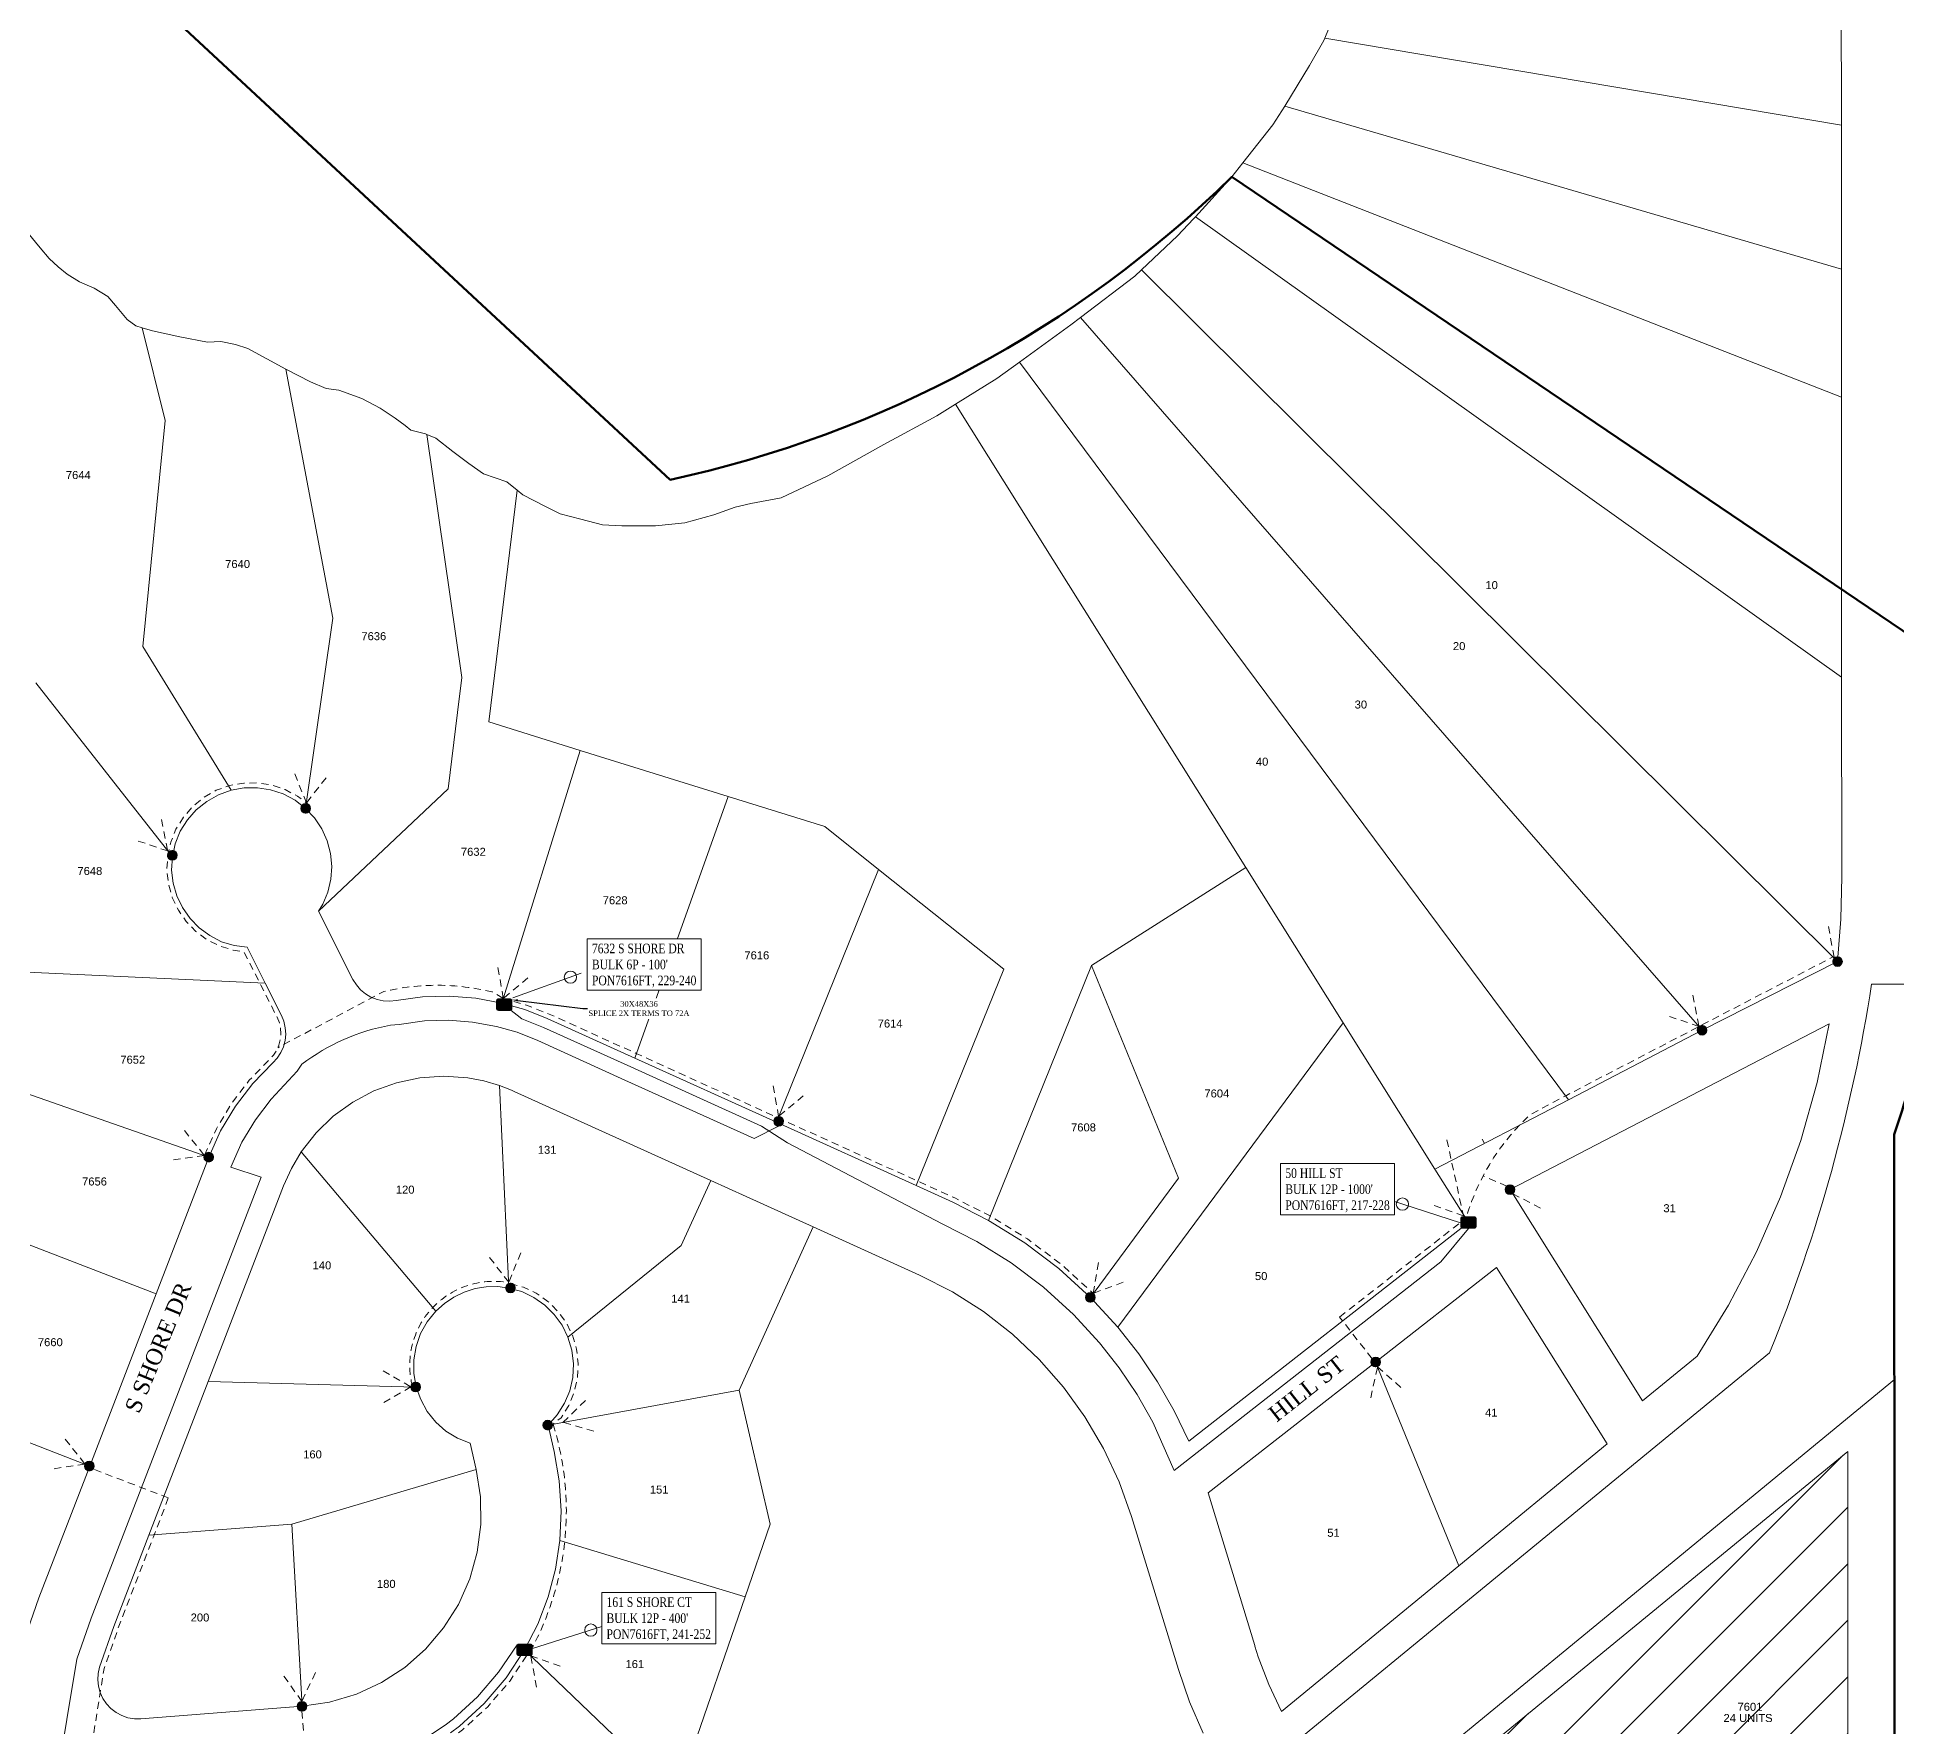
# Model space of a CAD drawing. Header units: feet. Extents: x 2741712 to 2750472, y 1004852 to 1013442.
# Drawn here: x 2747744 to 2748906, y 1008266 to 1009321 of the extents above; entities that cross this region are included whole.
import ezdxf
from ezdxf import colors
from ezdxf.entities.mleader import LeaderData, LeaderLine
from ezdxf.enums import TextEntityAlignment as Align
from ezdxf.lldxf.tags import DXFTag
from ezdxf.math import Vec2, Vec3

# ---------------------------------------------------------------- set-up
doc = ezdxf.new("R2010")
doc.units = ezdxf.units.FT
doc.header["$LTSCALE"] = 0.015
doc.header["$MEASUREMENT"] = 0
doc.linetypes.add('DASHED', pattern=[5, 3, -2])
for name, color, linetype, lineweight in [('72A', 112, '72A', 5), ('DETAIL', 7, 'Continuous', 5), ('DROP BURIED', 7, 'DASHED', 5), ('F1', 112, 'F1', 5), ('PROP_TEL', 6, 'Continuous', 5), ('Route_3_PSAs', 1, 'Continuous', 100), ('RUNNING LINE (UNDERGROUND)', 10, 'Continuous', 40), ('TAIL', 1, 'MST', 5), ('TELEPHONE STRUCT-PROP', 6, 'Continuous', 5), ('TERMINALS', 7, 'Continuous', 5)]:
    doc.layers.add(name, color=color, linetype=linetype, lineweight=lineweight)
for name, color, linetype in [('AddressesCarver', 7, 'DASHED'), ('Carver County Parcels', 7, 'Continuous'), ('NOTES', 7, 'Continuous'), ('STREET NAME', 7, 'Continuous')]:
    doc.layers.add(name, color=color, linetype=linetype)
doc.styles.add('Dimensions 100', font='arial.ttf')
doc.styles.add('Line', font='txt.shx', dxfattribs={"height": 3})
doc.styles.add('SIMPLEX', font='times.ttf', dxfattribs={"width": 0.8})
doc.styles.get("Standard").update_dxf_attribs({"font": 'times.ttf'})
doc.styles.add('Utilities', font='arial.ttf', dxfattribs={"height": 2.5})
tags = doc.linetypes.add('72A', pattern='A,80,-5,["72A",Line,S=1.5,R=0,X=0,Y=-1.5],-20', length=105).pattern_tags.tags
tags[6] = DXFTag(74, 10)
tags = doc.linetypes.add('BBF', pattern='A,100,-5,["BBF",Line,S=1,R=0,X=0,Y=-1.5],-12', length=117).pattern_tags.tags
tags[6] = DXFTag(74, 10)
tags = doc.linetypes.add('F1', pattern='A,15,-5,["F1",Line,S=1.5,R=0,X=0,Y=-1.5],-12', length=32).pattern_tags.tags
tags[6] = DXFTag(74, 10)
tags = doc.linetypes.add('MST', pattern='A,5,-5,5,-5,["TAIL",Line,S=1.5,R=0,X=0,Y=-1.5],-20', length=40).pattern_tags.tags
tags[10] = DXFTag(74, 10)

# ---------------------------------------------------------------- blocks, each defined once
blk = doc.blocks.new('ACMAP_ANN_TEMPLATE_AddressCarver')
at = {"layer": 'AddressesCarver', "style": 'Dimensions 100'}
blk.add_attdef('AddressCarver', text='', height=5, dxfattribs=at).set_placement((0, 0), align=Align.CENTER)
blk = doc.blocks.new('NEW HH')
at = {"ltscale": 40, "true_color": 0xffffff}
h = blk.add_hatch(color=7, dxfattribs=at)
h.dxf.hatch_style = 1
h.paths.add_polyline_path([(-0.061, -0.031, 0.414214), (-0.046, -0.046), (0.046, -0.046, 0.414214), (0.061, -0.031), (0.061, 0.031, 0.414214), (0.046, 0.046), (-0.046, 0.046, 0.414214), (-0.061, 0.031)])
at = {"layer": 'RUNNING LINE (UNDERGROUND)', "color": 6, "lineweight": 0, "const_width": 0.005, "flags": 128}
blk.add_lwpolyline([(-0.061, 0.031), (-0.061, -0.031, 0.414214), (-0.046, -0.046), (0.046, -0.046, 0.414214), (0.061, -0.031), (0.061, 0.031, 0.414214), (0.046, 0.046), (-0.046, 0.046, 0.414214)], format="xyb", close=True, dxfattribs=at)
at = {"layer": 'TELEPHONE STRUCT-PROP', "color": 18, "true_color": 0x000000, "style": 'Utilities'}
blk.add_text('HH', height=0.05, dxfattribs=at).set_placement((0, 0), align=Align.MIDDLE_CENTER)
blk = doc.blocks.new('Proposed FlowerPot')
at = {"lineweight": 5, "ltscale": 100, "true_color": 0xffffff}
h = blk.add_hatch(color=7, dxfattribs=at)
h.dxf.hatch_style = 1
h.paths.add_polyline_path([(-0.06, 0, 0.414214), (0, -0.06, 0.414214), (0.06, 0, 0.414214), (0, 0.06, 0.414214)])
at = {"lineweight": 5, "ltscale": 100}
blk.add_circle((0, 0), 0.0604, dxfattribs=at)
at = {"layer": 'RUNNING LINE (UNDERGROUND)', "color": 6, "lineweight": 5, "const_width": 0.00907, "flags": 128}
blk.add_lwpolyline([(-0.06, 0, -0.414214), (0, 0.06, -0.414214), (0.06, 0, -0.414214), (0, -0.06, -0.414214), (-0.06, 0)], format="xyb", dxfattribs=at)
at = {"color": 18, "linetype": 'ByBlock', "lineweight": 5, "ltscale": 100, "true_color": 0x000000, "style": 'Dimensions 100'}
blk.add_text('F', height=0.0744, dxfattribs=at).set_placement((-0.029, -0.037))
blk = doc.blocks.new('TERMINAL')
at = {"lineweight": 5, "ltscale": 0.5, "flags": 128}
blk.add_lwpolyline([(-0.1, -0.6), (-0.1, 44.8)], dxfattribs=at)
at = {"lineweight": 5, "ltscale": 0.5}
blk.add_circle((-0.1, 37.6), 3.83, dxfattribs=at)

msp = doc.modelspace()

# ---------------------------------------------------------------- hatches: boundary and pattern name
at = {"layer": 'NOTES', "lineweight": 5, "ltscale": 100}
h = msp.add_hatch(dxfattribs=at)
h.set_pattern_fill('ANSI31', color=30, scale=200)
h.paths.add_polyline_path([(2748387.3, 1008037.2), (2748875.7, 1008437.9), (2748875.7, 1008062.1), (2748536.5, 1007865.5)])
h.paths.add_polyline_path([(2747835.2, 1007985.6), (2748111.8, 1008109.5), (2748257.9, 1007931.8), (2748373.9, 1008027.2), (2748517.1, 1007853), (2748060.7, 1007594.1), (2747974.2, 1007696.8), (2747953.7, 1007836.4)])
h.paths.add_polyline_path([(2745760, 1007924.9), (2746068.9, 1007924.9), (2746068.9, 1007735.5), (2745759.4, 1007817.6)])
h.paths.add_polyline_path([(2746088.2, 1008016), (2746205.8, 1008016), (2746205.8, 1007694.2), (2746088.2, 1007721.1)])
h.paths.add_polyline_path([(2745572.4, 1007787.3), (2745577.2, 1007492.7), (2745885.2, 1007492.7), (2745885.2, 1007696.5)])

# ---------------------------------------------------------------- linework, layer by layer
at = {"layer": '72A', "lineweight": 5, "ltscale": 100, "flags": 128}
msp.add_lwpolyline([(2747945.8, 1007814.6), (2747916.6, 1007822.7), (2747796.5, 1007966.7), (2747783.9, 1007983.8), (2747772.4, 1008003.8), (2747763.2, 1008025), (2747756.5, 1008047.2), (2747752.4, 1008069.9), (2747751, 1008092.6), (2747750.5, 1008182.5), (2747750.6, 1008195), (2747769.3, 1008308.1), (2747778.2, 1008333.6), (2747800.3, 1008390.9), (2747837.3, 1008486.9), (2747884.4, 1008609.1), (2747865.4, 1008615.5), (2747872.4, 1008631.1), (2747880.8, 1008645.1), (2747890.7, 1008657.9), (2747907, 1008675.4), (2747909.9, 1008679.8, -0.118996), (2747965.2, 1008704.1), (2747970.6, 1008704.6), (2747986.5, 1008706.8), (2748001.5, 1008707.3), (2748016.5, 1008706.1), (2748031.4, 1008703.4), (2748044.4, 1008699.7), (2748057.3, 1008694.5), (2748111.7, 1008669.9), (2748192.5, 1008633.3), (2748207.7, 1008641)], format="xyb", dxfattribs=at)
at = {"layer": 'Carver County Parcels', "lineweight": 5, "ltscale": 100}
for p, q in [((2748871.7, 1009266.5), (2748871.6, 1009386.5)), ((2748551.3, 1009326.5), (2748549, 1009320.9)), ((2748548.3, 1009319.3), (2748539.5, 1009303.7)), ((2748549, 1009320.9), (2748548.3, 1009319.3)), ((2748871.7, 1009266.5), (2748549, 1009320.9)), ((2748539.5, 1009303.7), (2748523.9, 1009278.4)), ((2748523.9, 1009278.4), (2748516.6, 1009266.6)), ((2748871.7, 1009176.5), (2748523.9, 1009278.4)), ((2748516.6, 1009266.6), (2748497.8, 1009242.9)), ((2748871.7, 1009176.5), (2748871.7, 1009266.5)), ((2748871.7, 1009266.5), (2748871.7, 1009266.5)), ((2748490.8, 1009234.1), (2748468.2, 1009209.3)), ((2748497.8, 1009242.9), (2748490.8, 1009234.1)), ((2748871.7, 1009096.5), (2748497.8, 1009242.9)), ((2748468.2, 1009209.3), (2748466.9, 1009207.9)), ((2748468.2, 1009209.3), (2748871.8, 1008921.5)), ((2747746.3, 1009189.8), (2747738.6, 1009199.2)), ((2748466.9, 1009207.9), (2748456.9, 1009197.3)), ((2747751.9, 1009183.2), (2747746.3, 1009189.8)), ((2748456.9, 1009197.3), (2748434.5, 1009176.1)), ((2747757.7, 1009178), (2747751.9, 1009183.2)), ((2747763.2, 1009173.3), (2747757.7, 1009178)), ((2748434.5, 1009176.1), (2748430.3, 1009172.1)), ((2748869.3, 1008743.9), (2748434.5, 1009176.1)), ((2748871.7, 1009096.5), (2748871.7, 1009176.5)), ((2748871.7, 1009176.5), (2748871.7, 1009176.5)), ((2747771, 1009168.6), (2747763.2, 1009173.3)), ((2747780.1, 1009164.7), (2747771, 1009168.6)), ((2747788.6, 1009159.4), (2747780.1, 1009164.7)), ((2748430.3, 1009172.1), (2748396.4, 1009146.3)), ((2747793.5, 1009153.7), (2747788.6, 1009159.4)), ((2747800.7, 1009145), (2747793.5, 1009153.7)), ((2747806.1, 1009141.2), (2747800.7, 1009145)), ((2747810, 1009139.9), (2747806.1, 1009141.2)), ((2747816.5, 1009137.9), (2747810, 1009139.9)), ((2747824.4, 1009081.9), (2747810, 1009139.9)), ((2747810, 1009139.9), (2747810, 1009139.9)), ((2748390.3, 1009141.7), (2748358.2, 1009118.4)), ((2748396.4, 1009146.3), (2748390.3, 1009141.7)), ((2748784.7, 1008701), (2748396.4, 1009146.3)), ((2747833.6, 1009134.3), (2747816.5, 1009137.9)), ((2747850.9, 1009130.9), (2747833.6, 1009134.3)), ((2747859.2, 1009131.3), (2747850.9, 1009130.9)), ((2747868.4, 1009129.5), (2747859.2, 1009131.3)), ((2747876.2, 1009127), (2747868.4, 1009129.5)), ((2747899.9, 1009114), (2747876.2, 1009127)), ((2748358.2, 1009118.4), (2748344.1, 1009108.1)), ((2748701.3, 1008657.6), (2748358.2, 1009118.4)), ((2747899.9, 1009114), (2747899.9, 1009114)), ((2747900.2, 1009113.8), (2747899.9, 1009114)), ((2747899.9, 1009114), (2747929.3, 1008958.4)), ((2747915.3, 1009106.2), (2747900.2, 1009113.8)), ((2747925.1, 1009102), (2747915.3, 1009106.2)), ((2748344.1, 1009108.1), (2748318.3, 1009092.2)), ((2747933, 1009100.9), (2747925.1, 1009102)), ((2747947.4, 1009095.6), (2747933, 1009100.9)), ((2747958.7, 1009089.7), (2747947.4, 1009095.6)), ((2748871.8, 1008921.5), (2748871.7, 1009096.5)), ((2748871.7, 1009096.5), (2748871.7, 1009096.5)), ((2747810.5, 1008940.7), (2747824.4, 1009081.9)), ((2747968.1, 1009083.4), (2747958.7, 1009089.7)), ((2747974.5, 1009078.9), (2747968.1, 1009083.4)), ((2748306.5, 1009084.9), (2748273.4, 1009066.9)), ((2748318.3, 1009092.2), (2748306.5, 1009084.9)), ((2748318.3, 1009092.2), (2748499.7, 1008802.6)), ((2748318.3, 1009092.2), (2748318.3, 1009092.2)), ((2747977.9, 1009076), (2747974.5, 1009078.9)), ((2747987, 1009073.6), (2747977.9, 1009076)), ((2747987.9, 1009073.2), (2747987, 1009073.6)), ((2748009.8, 1008921.4), (2747987.9, 1009073.2)), ((2747993.5, 1009070.9), (2747987.9, 1009073.2)), ((2748004.2, 1009062.5), (2747993.5, 1009070.9)), ((2748014.2, 1009055), (2748004.2, 1009062.5)), ((2748273.4, 1009066.9), (2748238.4, 1009047.3)), ((2748023.4, 1009048.6), (2748014.2, 1009055)), ((2748038, 1009043.7), (2748023.4, 1009048.6)), ((2748238.4, 1009047.3), (2748209.4, 1009033.7)), ((2748044.3, 1009038.5), (2748026.6, 1008893.6)), ((2748044.3, 1009038.5), (2748038, 1009043.7)), ((2748047.9, 1009035.6), (2748044.3, 1009038.5)), ((2748061.6, 1009028.4), (2748047.9, 1009035.6)), ((2748071.3, 1009023.7), (2748061.6, 1009028.4)), ((2748084.2, 1009020.4), (2748071.3, 1009023.7)), ((2748180.6, 1009027.8), (2748167.2, 1009023)), ((2748190.4, 1009030), (2748180.6, 1009027.8)), ((2748209.4, 1009033.7), (2748190.4, 1009030)), ((2748097.7, 1009016.7), (2748084.2, 1009020.4)), ((2748109.8, 1009016.1), (2748097.7, 1009016.7)), ((2748130.7, 1009016.2), (2748109.8, 1009016.1)), ((2748149.2, 1009018), (2748130.7, 1009016.2)), ((2748167.2, 1009023), (2748149.2, 1009018)), ((2747929.3, 1008958.4), (2747912.2, 1008839.6)), ((2747865.6, 1008851), (2747810.5, 1008940.7)), ((2748007.1, 1008899.6), (2748009.8, 1008921.4)), ((2748871.9, 1008796.8), (2748871.8, 1008921.5)), ((2748871.8, 1008921.5), (2748871.8, 1008921.5)), ((2747743.7, 1008918.1), (2747829, 1008809.3)), ((2748001.3, 1008851.9), (2748007.1, 1008899.6)), ((2748026.6, 1008893.6), (2748083.8, 1008875.8)), ((2748083.8, 1008875.8), (2748034.8, 1008718)), ((2748176.3, 1008847.1), (2748083.8, 1008875.8)), ((2748001.3, 1008851.9), (2747920.3, 1008775.3)), ((2748176.3, 1008847.1), (2748117.9, 1008683.5)), ((2748176.3, 1008847.1), (2748176.3, 1008847.1)), ((2748236.6, 1008828.3), (2748176.3, 1008847.1)), ((2748176.3, 1008847.1), (2748236.6, 1008828.3)), ((2748270.2, 1008801.5), (2748236.6, 1008828.3)), ((2748236.6, 1008828.3), (2748236.6, 1008828.3)), ((2748236.6, 1008828.3), (2748270.2, 1008801.5)), ((2748499.7, 1008802.6), (2748403.3, 1008741.4)), ((2748560.5, 1008705.6), (2748499.7, 1008802.6)), ((2748270.2, 1008801.5), (2748206.3, 1008643.5)), ((2748348.5, 1008739.2), (2748270.2, 1008801.5)), ((2748270.2, 1008801.5), (2748348.5, 1008739.2)), ((2748871.3, 1008770.4), (2748871.9, 1008796.8)), ((2748869.3, 1008743.9), (2748871.3, 1008770.4)), ((2747887, 1008730.4), (2747708.6, 1008738.6)), ((2748348.5, 1008739.2), (2748293.7, 1008603.9)), ((2748403.3, 1008741.4), (2748338.9, 1008582.2)), ((2748348.5, 1008739.2), (2748348.5, 1008739.2)), ((2748403.3, 1008741.4), (2748457.6, 1008608.6)), ((2748784.7, 1008701), (2748869.3, 1008743.9)), ((2748869.3, 1008743.9), (2748869.3, 1008743.9)), ((2748560.5, 1008705.6), (2748419.7, 1008515.4)), ((2748560.5, 1008705.6), (2748560.5, 1008705.6)), ((2748560.5, 1008705.6), (2748617.8, 1008614.2)), ((2748864.1, 1008705.1), (2748664.7, 1008601.4)), ((2748784.7, 1008701), (2748784.7, 1008701)), ((2748856.5, 1008668.3), (2748864.1, 1008705.1)), ((2747709, 1008671.6), (2747851.7, 1008621.7)), ((2747954.9, 1008663.1), (2747941.6, 1008656.1)), ((2747969, 1008668.2), (2747954.9, 1008663.1)), ((2747983.6, 1008671.3), (2747969, 1008668.2)), ((2747998.6, 1008672.3), (2747983.6, 1008671.3)), ((2748013.6, 1008671.3), (2747998.6, 1008672.3)), ((2748023.5, 1008669.3), (2748013.6, 1008671.3)), ((2748033.3, 1008666.5), (2748023.5, 1008669.3)), ((2748033.3, 1008666.5), (2748033.3, 1008666.5)), ((2748040.9, 1008663.5), (2748033.3, 1008666.5)), ((2748033.3, 1008666.5), (2748039.2, 1008539.9)), ((2748042.6, 1008662.8), (2748040.9, 1008663.5)), ((2748846.3, 1008632.2), (2748856.5, 1008668.3)), ((2747941.6, 1008656.1), (2747929.5, 1008647.3)), ((2748165.3, 1008607.2), (2748042.6, 1008662.8)), ((2748701.3, 1008657.6), (2748701.3, 1008657.6)), ((2747929.5, 1008647.3), (2747918.7, 1008636.9)), ((2747918.7, 1008636.9), (2747909.5, 1008625.1)), ((2748833.7, 1008596.9), (2748846.3, 1008632.2)), ((2747818.8, 1008536.3), (2747851.7, 1008621.7)), ((2747851.7, 1008621.7), (2747851.7, 1008621.7)), ((2747909.5, 1008625.1), (2747903.3, 1008614.7)), ((2747909.5, 1008625.1), (2747993.5, 1008525.5)), ((2747903.3, 1008614.7), (2747898.4, 1008603.7)), ((2748165.3, 1008607.2), (2748146.8, 1008566.5)), ((2748187.5, 1008597.1), (2748165.3, 1008607.2)), ((2748165.3, 1008607.2), (2748165.3, 1008607.2)), ((2748402.5, 1008534.1), (2748457.6, 1008608.6)), ((2748617.8, 1008614.2), (2748617.8, 1008614.2)), ((2748229.3, 1008578.1), (2748187.5, 1008597.1)), ((2748664.7, 1008601.4), (2748747.4, 1008469.5)), ((2748818.6, 1008562.5), (2748833.7, 1008596.9)), ((2747709.4, 1008578.5), (2747818.8, 1008536.3)), ((2748229.3, 1008578.1), (2748183.1, 1008476.1)), ((2748229.3, 1008578.1), (2748229.3, 1008578.1)), ((2748295.8, 1008548), (2748229.3, 1008578.1)), ((2748146.8, 1008566.5), (2748076.1, 1008509.3)), ((2748801.2, 1008529.2), (2748818.6, 1008562.5)), ((2748316.3, 1008537.5), (2748295.8, 1008548)), ((2748656.3, 1008552.8), (2748580.7, 1008493.7)), ((2748725.3, 1008442.6), (2748656.3, 1008552.8)), ((2747777.3, 1008428.7), (2747818.8, 1008536.3)), ((2747818.8, 1008536.3), (2747818.8, 1008536.3)), ((2748004.8, 1008534.3), (2748011.3, 1008537.4)), ((2748011.3, 1008537.4), (2748018.2, 1008539.6)), ((2748018.2, 1008539.6), (2748025.1, 1008540.7)), ((2748025.1, 1008540.7), (2748032.2, 1008540.8)), ((2748032.2, 1008540.8), (2748039.2, 1008539.9)), ((2748335.7, 1008525.2), (2748316.3, 1008537.5)), ((2747988.2, 1008518.9), (2747993.5, 1008525.5)), ((2747993.5, 1008525.5), (2747998.9, 1008530.3)), ((2747993.5, 1008525.5), (2747993.5, 1008525.5)), ((2747998.9, 1008530.3), (2748004.8, 1008534.3)), ((2748353.8, 1008511.1), (2748335.7, 1008525.2)), ((2748402.5, 1008534.1), (2748402.5, 1008534.1)), ((2748781.6, 1008497.3), (2748801.2, 1008529.2)), ((2747984, 1008511.5), (2747988.2, 1008518.9)), ((2747979.8, 1008495), (2747981.2, 1008503.4)), ((2747981.2, 1008503.4), (2747984, 1008511.5)), ((2748370.5, 1008495.3), (2748353.8, 1008511.1)), ((2747979.8, 1008486.5), (2747979.8, 1008495)), ((2748385.7, 1008478.1), (2748370.5, 1008495.3)), ((2748580.7, 1008493.7), (2748476.1, 1008411.9)), ((2748580.7, 1008493.7), (2748632.7, 1008366.4)), ((2748747.4, 1008469.5), (2748781.6, 1008497.3)), ((2748781.6, 1008497.3), (2748781.6, 1008497.3)), ((2747851.3, 1008481.5), (2747981.2, 1008478.1)), ((2747981.2, 1008478.1), (2747979.8, 1008486.5)), ((2747984.1, 1008470.2), (2747981.2, 1008478.1)), ((2747981.2, 1008478.1), (2747981.2, 1008478.1)), ((2748399.1, 1008459.5), (2748385.7, 1008478.1)), ((2748905, 1008482.8), (2748716.6, 1008327.9)), ((2748905.1, 1008033.5), (2748905, 1008482.8)), ((2747988.2, 1008462.8), (2747984.1, 1008470.2)), ((2748183.1, 1008476.1), (2748063.7, 1008454.3)), ((2748183.1, 1008476.1), (2748202.4, 1008392.3)), ((2747777.3, 1008428.7), (2747686.5, 1008463.8)), ((2747993.5, 1008456.2), (2747988.2, 1008462.8)), ((2747999.9, 1008450.6), (2747993.5, 1008456.2)), ((2748410.8, 1008439.7), (2748399.1, 1008459.5)), ((2748007.1, 1008446.2), (2747999.9, 1008450.6)), ((2748015, 1008443.1), (2748007.1, 1008446.2)), ((2748018.8, 1008426.6), (2748015, 1008443.1)), ((2748632.7, 1008366.4), (2748725.3, 1008442.6)), ((2748725.3, 1008442.6), (2748725.3, 1008442.6)), ((2748420.5, 1008418.9), (2748410.8, 1008439.7)), ((2747745.6, 1008346.4), (2747777.3, 1008428.7)), ((2747777.3, 1008428.7), (2747777.3, 1008428.7)), ((2747903.5, 1008392.4), (2748018.8, 1008426.6)), ((2748021.5, 1008409.5), (2748018.8, 1008426.6)), ((2748021.7, 1008392.1), (2748021.5, 1008409.5)), ((2748428.3, 1008397.2), (2748420.5, 1008418.9)), ((2748476.1, 1008411.9), (2748505.2, 1008316.6)), ((2748457.5, 1008301.6), (2748428.3, 1008397.2)), ((2747814.3, 1008385.5), (2747903.5, 1008392.4)), ((2747910.1, 1008278.6), (2747903.5, 1008392.4)), ((2748019.4, 1008374.9), (2748021.7, 1008392.1)), ((2748186.8, 1008347), (2748202.4, 1008392.3)), ((2748014.7, 1008358.2), (2748019.4, 1008374.9)), ((2748186.8, 1008347), (2748071, 1008382.2)), ((2748522, 1008275.3), (2748632.7, 1008366.4)), ((2748632.7, 1008366.4), (2748632.7, 1008366.4)), ((2748007.7, 1008342.3), (2748014.7, 1008358.2)), ((2747736.7, 1008321.1), (2747745.6, 1008346.4)), ((2747998.4, 1008327.6), (2748007.7, 1008342.3)), ((2748144.1, 1008222.9), (2748186.8, 1008347)), ((2748186.8, 1008347), (2748186.8, 1008347)), ((2747987.2, 1008314.4), (2747998.4, 1008327.6)), ((2748716.6, 1008327.9), (2748536.9, 1008180.1)), ((2748505.2, 1008316.6), (2748505.3, 1008316.2)), ((2748505.3, 1008316.2), (2748507.4, 1008309.6)), ((2747783.5, 1008303.1), (2747782.6, 1008299.2)), ((2747959.6, 1008293.4), (2747974.1, 1008302.9)), ((2747974.1, 1008302.9), (2747987.2, 1008314.4)), ((2748144.1, 1008222.9), (2748049, 1008313.9)), ((2748507.4, 1008309.6), (2748514, 1008292.2)), ((2747782.6, 1008299.2), (2747782.4, 1008295.1)), ((2747782.4, 1008295.1), (2747782.8, 1008291.1)), ((2747943.9, 1008286.1), (2747959.6, 1008293.4)), ((2748464.4, 1008281.5), (2748457.5, 1008301.6)), ((2748514, 1008292.2), (2748522, 1008275.3)), ((2747782.8, 1008291.1), (2747783.9, 1008287.2)), ((2747783.9, 1008287.2), (2747785.5, 1008283.5)), ((2747785.5, 1008283.5), (2747787.8, 1008280.1)), ((2747787.8, 1008280.1), (2747790.6, 1008277.2)), ((2747910.1, 1008278.6), (2747927.2, 1008281.1)), ((2747927.2, 1008281.1), (2747943.9, 1008286.1)), ((2748472.9, 1008261.9), (2748464.4, 1008281.5)), ((2747790.6, 1008277.2), (2747793.8, 1008274.7)), ((2747793.8, 1008274.7), (2747797.4, 1008272.8)), ((2747797.4, 1008272.8), (2747801.2, 1008271.5)), ((2747801.2, 1008271.5), (2747805.2, 1008270.8)), ((2747805.2, 1008270.8), (2747809.3, 1008270.8)), ((2747809.3, 1008270.8), (2747910.1, 1008278.6)), ((2747910.1, 1008278.6), (2747910.1, 1008278.6))]:
    msp.add_line(p, q, dxfattribs=at)
for points in [[(2747851.7, 1008621.7), (2747859.1, 1008638.1), (2747868.4, 1008653.5), (2747879.3, 1008667.8), (2747891.8, 1008680.7), (2747894.5, 1008683.6), (2747896.7, 1008687), (2747898.4, 1008690.7), (2747899.4, 1008694.6), (2747899.8, 1008698.6), (2747899.5, 1008702.6), (2747898.6, 1008706.6), (2747897.1, 1008710.3), (2747887, 1008730.4), (2747887, 1008730.4), (2747875.7, 1008752.8), (2747867.5, 1008753.9), (2747859.7, 1008756.3), (2747852.3, 1008760.1), (2747845.7, 1008764.9), (2747840, 1008770.8), (2747835.3, 1008777.6), (2747831.7, 1008785), (2747829.5, 1008792.9), (2747828.5, 1008801.1), (2747829, 1008809.3), (2747829, 1008809.3), (2747830.8, 1008817.5), (2747833.9, 1008825.3), (2747838.3, 1008832.4), (2747843.9, 1008838.7), (2747850.4, 1008844), (2747857.7, 1008848.1), (2747865.6, 1008851), (2747873.8, 1008852.4), (2747882.1, 1008852.5), (2747890.3, 1008851.2), (2747898.2, 1008848.6), (2747905.6, 1008844.7), (2747912.2, 1008839.6), (2747917.7, 1008833.7), (2747922.3, 1008826.9), (2747925.6, 1008819.4), (2747927.7, 1008811.5), (2747928.5, 1008803.4), (2747928, 1008795.3), (2747926.1, 1008787.3), (2747923, 1008779.8), (2747920.3, 1008775.3), (2747920.3, 1008775.3), (2747941.8, 1008732.8), (2747943.9, 1008729.4), (2747946.5, 1008726.3), (2747949.6, 1008723.7), (2747953, 1008721.7), (2747956.8, 1008720.2), (2747960.7, 1008719.3), (2747964.8, 1008719.1), (2747968.8, 1008719.5), (2747985.2, 1008721.8), (2748001.9, 1008722.3), (2748018.5, 1008721), (2748034.8, 1008718), (2748034.8, 1008718), (2748049.2, 1008713.9), (2748063.2, 1008708.3), (2748117.9, 1008683.5), (2748206.3, 1008643.5), (2748293.7, 1008603.9), (2748316.5, 1008593.5), (2748338.9, 1008582.2), (2748361.5, 1008568.1), (2748382.7, 1008552.1), (2748402.5, 1008534.1), (2748419.7, 1008515.4), (2748432.7, 1008498.9), (2748444.4, 1008481.4), (2748454.9, 1008463.2), (2748464, 1008444.3), (2748638.7, 1008580.9)], [(2748638.7, 1008580.9), (2748617.8, 1008614.2), (2748701.3, 1008657.6), (2748784.7, 1008701)], [(2747898.4, 1008603.7), (2747851.3, 1008481.5), (2747814.3, 1008385.5), (2747792.3, 1008328.4), (2747783.5, 1008303.1)], [(2748039.2, 1008539.9), (2748047.2, 1008537.7), (2748054.8, 1008534.1), (2748061.6, 1008529.3), (2748067.5, 1008523.5), (2748072.4, 1008516.7), (2748076.1, 1008509.3), (2748078.5, 1008501.1), (2748079.5, 1008492.6), (2748079.1, 1008484.1), (2748077.2, 1008475.8), (2748074, 1008467.9), (2748069.4, 1008460.7), (2748063.7, 1008454.3), (2748067.5, 1008437.9), (2748070.7, 1008419.5), (2748071.9, 1008400.8), (2748071, 1008382.2), (2748068.3, 1008364.3), (2748063.7, 1008346.9), (2748057.2, 1008330), (2748049, 1008313.9), (2748037.5, 1008296.4), (2748023.8, 1008280.4), (2748008.4, 1008266.2), (2748002.8, 1008262)]]:
    msp.add_lwpolyline(points, dxfattribs=at)
at = {"layer": 'DROP BURIED', "lineweight": 5, "ltscale": 100}
for points in [[(2747925, 1008858.7), (2747912.7, 1008843), (2747905.3, 1008861.6)], [(2747822.2, 1008832.6), (2747826.1, 1008813), (2747807.1, 1008819.4)], [(2748863.6, 1008765.8), (2748867.3, 1008746.2)], [(2748051.1, 1008733.8), (2748035.7, 1008720.9), (2748032.3, 1008740.6)], [(2748778.9, 1008722.9), (2748782.7, 1008703.3), (2748763.8, 1008709.8)], [(2748223.1, 1008660), (2748207.7, 1008647.1), (2748204.3, 1008666.8)], [(2747836.5, 1008638.4), (2747848.9, 1008622.7), (2747829.1, 1008619.9)], [(2748625.2, 1008632.6), (2748635.6, 1008585), (2748616.7, 1008591.7)], [(2748666.4, 1008598.8), (2748684.2, 1008589.7)], [(2748046.7, 1008562), (2748039.1, 1008543.5), (2748026.9, 1008559.3)], [(2748423, 1008543.5), (2748404.3, 1008536.6), (2748407.6, 1008556.3)], [(2748577.7, 1008471.3), (2748581.9, 1008490.8), (2748596.8, 1008477.5)], [(2747960.7, 1008488.2), (2747978, 1008478.2), (2747960.7, 1008468.2)], [(2748092.3, 1008450.6), (2748073, 1008456), (2748087.4, 1008470)], [(2747762, 1008445.6), (2747774.4, 1008429.9), (2747754.6, 1008427)], [(2748056.5, 1008290.5), (2748052.9, 1008310.2), (2748071.8, 1008303.4)], [(2747918.3, 1008299.7), (2747909.9, 1008281.6), (2747898.3, 1008297.9)]]:
    msp.add_lwpolyline(points, dxfattribs=at)
at = {"layer": 'DROP BURIED', "lineweight": 5, "ltscale": 100, "flags": 128}
for points in [[(2747849, 1008623), (2747856.5, 1008639.5), (2747865.9, 1008655.2), (2747877, 1008669.7), (2747889.6, 1008682.7), (2747892.1, 1008685.5), (2747894.1, 1008688.5), (2747895.5, 1008691.7), (2747896.4, 1008695.1), (2747896.8, 1008698.7), (2747896.6, 1008702.2), (2747895.8, 1008705.7), (2747894.4, 1008709.1), (2747884.3, 1008729.1), (2747873.7, 1008750), (2747866.9, 1008751), (2747858.6, 1008753.6), (2747850.8, 1008757.5), (2747843.7, 1008762.7), (2747837.6, 1008768.9), (2747832.7, 1008776.1), (2747828.9, 1008784), (2747826.5, 1008792.4), (2747825.5, 1008801), (2747826, 1008809.8), (2747827.9, 1008818.4), (2747831.2, 1008826.7), (2747835.9, 1008834.2), (2747841.8, 1008840.9), (2747848.7, 1008846.5), (2747856.4, 1008850.9), (2747864.8, 1008853.9), (2747873.5, 1008855.4), (2747882.3, 1008855.5), (2747891, 1008854.2), (2747899.4, 1008851.4), (2747907.2, 1008847.2), (2747914.2, 1008841.9), (2747914.6, 1008841.4)], [(2748035, 1008721.1), (2748035.5, 1008721), (2748050.2, 1008716.7), (2748064.4, 1008711.1), (2748119.2, 1008686.3), (2748207.5, 1008646.2), (2748294.9, 1008606.6), (2748317.8, 1008596.2), (2748340.3, 1008584.8), (2748363.2, 1008570.6), (2748384.7, 1008554.4), (2748404.6, 1008536.3), (2748404.9, 1008535.9)], [(2748648.7, 1008630.3), (2748647.3, 1008633)], [(2748662.6, 1008603.6), (2748647.9, 1008610)], [(2748558.2, 1008521.8), (2748636.8, 1008583.3)], [(2748040.1, 1008542.8), (2748048.3, 1008540.5), (2748056.3, 1008536.7), (2748063.5, 1008531.6), (2748069.8, 1008525.4), (2748075, 1008518.3), (2748078.9, 1008510.4), (2748081.5, 1008501.7), (2748082.5, 1008492.7), (2748082.1, 1008483.7), (2748080.1, 1008474.9), (2748076.6, 1008466.5), (2748071.8, 1008458.9), (2748066.8, 1008454.9)], [(2748578.5, 1008495.8), (2748558.2, 1008521.8)], [(2747780.2, 1008426.6), (2747826.4, 1008408.8)], [(2747826.4, 1008408.8), (2747817.1, 1008384.4), (2747795.1, 1008327.4), (2747786.3, 1008302.2), (2747772.8, 1008218.4)], [(2748053.9, 1008316.7), (2748051.6, 1008312.4), (2748039.9, 1008294.6), (2748026, 1008278.3), (2748010.3, 1008264), (2748004.6, 1008259.5), (2747989.2, 1008249.3), (2747972.8, 1008240.8), (2747955.6, 1008234.1), (2747937.9, 1008229.2), (2747935.4, 1008228.7), (2747916.5, 1008225.9), (2747914.1, 1008225.7), (2747913.7, 1008225.7)], [(2747909.9, 1008275.5), (2747913.7, 1008225.7)]]:
    msp.add_lwpolyline(points, dxfattribs=at)
for points in [[(2748636.1, 1008579.3, -0.145658), (2748677.5, 1008648.4), (2748699.9, 1008660.3), (2748866.4, 1008746.8)], [(2747979, 1008478.3, -0.548074), (2748038.9, 1008543.3)], [(2748066.8, 1008454.9, -0.203388), (2748052.9, 1008313.6)]]:
    msp.add_lwpolyline(points, format="xyb", dxfattribs=at)
at = {"layer": 'F1', "color": 30, "linetype": 'BBF', "lineweight": 5, "ltscale": 150, "flags": 128}
msp.add_lwpolyline([(2746653.6, 1007277.7), (2747140.9, 1007276.2), (2747150.3, 1007295.3), (2747159, 1007276.2), (2747272.4, 1007277.5), (2747332.3, 1007278.4), (2747340.9, 1007278.1), (2747506.8, 1007414.5), (2747516.6, 1007422.5), (2747522.7, 1007427.6), (2747526.3, 1007430.6), (2747557.5, 1007456.2), (2747742.8, 1007608.6), (2747952.5, 1007781), (2747983.3, 1007806.3), (2748210.8, 1007993.5), (2748826.9, 1008499.5, 0.05824), (2748890.6, 1008729.8), (2749174.6, 1008729.8)], format="xyb", dxfattribs=at)
at = {"layer": 'NOTES', "color": 30, "lineweight": 5, "ltscale": 100, "flags": 128}
msp.add_lwpolyline([(2748387.3, 1008037.2), (2748875.7, 1008437.9), (2748875.7, 1008062.1), (2748536.5, 1007865.5), (2748387.3, 1008037.2)], dxfattribs=at)
at = {"layer": 'Route_3_PSAs', "ltscale": 50, "flags": 128}
for points in [[(2745988.6, 1011044), (2748140, 1009044.9, 0.141006), (2748490.8, 1009234.1), (2748931.2, 1008936.3), (2748933.5, 1008758.7, -0.049859), (2748904.7, 1008635.8)], [(2748904.7, 1008635.8), (2748905.1, 1008033.5), (2748056.2, 1007569.7), (2747950.7, 1007698), (2747760.5, 1007541.8), (2747541.3, 1007371.6, -0.167177), (2747102.2, 1007236.9), (2746719.1, 1007234.3), (2746717.6, 1007784.5), (2746264.8, 1007779), (2746216.6, 1007627.7)]]:
    msp.add_lwpolyline(points, format="xyb", dxfattribs=at)
at = {"layer": 'TAIL', "lineweight": 5, "ltscale": 100, "flags": 128}
for points in [[(2748034.8, 1008718), (2748047.3, 1008708.2), (2748060.9, 1008702.8), (2748115.4, 1008678.1), (2748197, 1008641.1), (2748213.2, 1008630.7), (2748310, 1008580), (2748331.5, 1008569.1), (2748353, 1008555.7), (2748373.2, 1008540.5), (2748391.9, 1008523.5), (2748408.3, 1008505.7), (2748420.5, 1008490), (2748431.7, 1008473.5), (2748441.6, 1008456.2), (2748454.8, 1008426), (2748621.5, 1008556.3), (2748638.7, 1008577.2)], [(2748044.4, 1008317), (2748032.7, 1008300), (2748019.5, 1008284.6), (2748004.5, 1008270.8), (2747999.3, 1008266.8), (2747984.6, 1008257.1), (2747969.1, 1008249), (2747952.8, 1008242.6), (2747935.7, 1008237.9), (2747933.8, 1008237.5), (2747915.4, 1008234.9), (2747913.4, 1008234.7), (2747854.8, 1008230.2), (2747788.1, 1008225.1), (2747785, 1008224.6), (2747781.7, 1008223.9), (2747776.4, 1008218.4)]]:
    msp.add_lwpolyline(points, dxfattribs=at)

# ---------------------------------------------------------------- block references
at = {"layer": 'AddressesCarver', "lineweight": 5, "ltscale": 100}
for p, values in [((2747770.2, 1009045.4), {'AddressCarver': '7644'}), ((2747869.7, 1008989.8), {'AddressCarver': '7640'}), ((2748653.2, 1008976.6), {'AddressCarver': '10'}), ((2747954.8, 1008944.7), {'AddressCarver': '7636'}), ((2748632.9, 1008938.5), {'AddressCarver': '20'}), ((2748571.5, 1008902), {'AddressCarver': '30'}), ((2748509.8, 1008866.3), {'AddressCarver': '40'}), ((2748017, 1008810), {'AddressCarver': '7632'}), ((2747777.4, 1008798), {'AddressCarver': '7648'}), ((2748105.6, 1008779.7), {'AddressCarver': '7628'}), ((2748194.1, 1008745.3), {'AddressCarver': '7616'}), ((2748277.4, 1008702.7), {'AddressCarver': '7614'}), ((2747804.2, 1008680.1), {'AddressCarver': '7652'}), ((2748481.5, 1008659), {'AddressCarver': '7604'}), ((2748398.2, 1008637.8), {'AddressCarver': '7608'}), ((2748063.1, 1008623.8), {'AddressCarver': '131'}), ((2747780.3, 1008604), {'AddressCarver': '7656'}), ((2747974.4, 1008598.9), {'AddressCarver': '120'}), ((2748764.4, 1008587.3), {'AddressCarver': '31'}), ((2747922.4, 1008551.6), {'AddressCarver': '140'}), ((2748509.2, 1008544.9), {'AddressCarver': '50'}), ((2748146.5, 1008530.8), {'AddressCarver': '141'}), ((2747752.7, 1008503.6), {'AddressCarver': '7660'}), ((2748653, 1008459.6), {'AddressCarver': '41'}), ((2747916.5, 1008433.5), {'AddressCarver': '160'}), ((2748133.1, 1008411.5), {'AddressCarver': '151'}), ((2748554.4, 1008384.5), {'AddressCarver': '51'}), ((2747962.6, 1008352.6), {'AddressCarver': '180'}), ((2747846.2, 1008331.6), {'AddressCarver': '200'}), ((2748117.9, 1008302.5), {'AddressCarver': '161'}), ((2748814.6, 1008275.8), {'AddressCarver': '7601'}), ((2748813.4, 1008268.8), {'AddressCarver': '24 UNITS'})]:
    msp.add_blockref('ACMAP_ANN_TEMPLATE_AddressCarver', p, dxfattribs=at).add_auto_attribs(values)
at = {"layer": 'PROP_TEL', "lineweight": 5, "ltscale": 100}
for name, p, xscale, yscale, zscale in [('Proposed FlowerPot', (2747912.2, 1008839.6), 50, 50, 50), ('Proposed FlowerPot', (2747828.9, 1008810.3), 50, 50, 50), ('Proposed FlowerPot', (2748869.3, 1008743.9), 50, 50, 50), ('NEW HH', (2748036.3, 1008717), 80, 80, 80), ('Proposed FlowerPot', (2748784.7, 1008701), 50, 50, 50), ('Proposed FlowerPot', (2748207.8, 1008644.1), 50, 50, 50), ('Proposed FlowerPot', (2747851.7, 1008621.7), 50, 50, 50), ('Proposed FlowerPot', (2748664.7, 1008601.4), 50, 50, 50), ('NEW HH', (2748638.7, 1008580.9), 80, 80, 80), ('Proposed FlowerPot', (2748040.2, 1008540), 50, 50, 50), ('Proposed FlowerPot', (2748402.5, 1008534.1), 50, 50, 50), ('Proposed FlowerPot', (2748580.7, 1008493.7), 50, 50, 50), ('Proposed FlowerPot', (2747981, 1008478.1), 50, 50, 50), ('Proposed FlowerPot', (2748063.5, 1008454.3), 50, 50, 50), ('Proposed FlowerPot', (2747777.1, 1008428.7), 50, 50, 50), ('NEW HH', (2748049, 1008313.9), 80, 80, 80), ('Proposed FlowerPot', (2747909.9, 1008278.6), 50, 50, 50)]:
    msp.add_blockref(name, p, dxfattribs=dict(at, xscale=xscale, yscale=yscale, zscale=zscale))
at = {"layer": 'TERMINALS', "lineweight": 5, "ltscale": 100}
for p, rotation in [((2748633.3, 1008581), 72.25223861804606), ((2748054.6, 1008314.8), 287.5775430604655)]:
    msp.add_blockref('TERMINAL', p, dxfattribs=dict(at, rotation=rotation))

# ---------------------------------------------------------------- texts
at = {"layer": 'STREET NAME', "lineweight": 5, "ltscale": 100, "char_height": 10, "attachment_point": 1}
for s, insert, rotation in [('S SHORE DR', (2747798.9, 1008464.8), 67.5595), ('HILL ST', (2748512.7, 1008463.6), 38.3429)]:
    msp.add_mtext(s, dxfattribs=dict(at, insert=insert, rotation=rotation))

# ---------------------------------------------------------------- next in the draw order: texts
at = {"layer": 'TERMINALS', "lineweight": 5, "ltscale": 100, "char_height": 6, "attachment_point": 1, "style": 'SIMPLEX', "bg_fill": 19, "box_fill_scale": 1.5, "bg_fill_color": 256, "bg_fill_transparency": 0}
for s, insert in [("50 HILL ST\\PBULK 12P - 1000'\\PPON7616FT, 217-228", (2748524.3, 1008614.7)), ("161 S SHORE CT\\PBULK 12P - 400'\\PPON7616FT, 241-252", (2748100.2, 1008346.7))]:
    msp.add_mtext(s, dxfattribs=dict(at, insert=insert))

# ---------------------------------------------------------------- next in the draw order: leaders
at = {"layer": 'DETAIL', "lineweight": 5, "ltscale": 100}
ml = msp.add_multileader_mtext('Standard', dxfattribs=at)
ml.set_content('30X48X36\\PSPLICE 2X TERMS TO 72A', color=256)
ml.set_leader_properties()
ml.build(insert=Vec2(0, 0))
ml.multileader.update_dxf_attribs({"has_text_frame": 1, "text_left_attachment_type": 2, "text_right_attachment_type": 2, "dogleg_length": 3})
ctx = ml.context
ctx.base_point, ctx.char_height, ctx.landing_gap_size, ctx.plane_origin = Vec3(2748088.3, 1008714.5), 3.5, 1.5, Vec3(2748074.1, 1008767.8)
ctx.left_attachment, ctx.right_attachment, ctx.text_align_type = 2, 2, 1
notes = []
notes.append((ctx, [(1, (1, 1, 0), (2748085.3, 1008714.5), (1, 0), 3, [(0, [(2748040.9, 1008720.1)], 0, [])])]))
ctx.mtext.insert, ctx.mtext.alignment, ctx.mtext.flow_direction = Vec3(2748120.5, 1008719.2), 2, 5
ctx.mtext.has_bg_fill, ctx.mtext.bg_color, ctx.mtext.bg_scale_factor, ctx.mtext.bg_transparency, ctx.mtext.use_window_bg_color = 1, -1027028792, 1.5, 0, 1
for ctx, leaders in notes:
    for number, flags, end, landing, length, lines in leaders:
        leader = LeaderData()
        leader.index, (leader.has_last_leader_line, leader.has_dogleg_vector, leader.attachment_direction) = number, flags
        leader.last_leader_point, leader.dogleg_vector, leader.dogleg_length = Vec3(end), Vec3(landing), length
        for number, points, colour, breaks in lines:
            line = LeaderLine()
            line.index, line.vertices, line.color, line.breaks = number, Vec3.list(points), colors.encode_raw_color(colour), breaks
            leader.lines.append(line)
        ctx.leaders.append(leader)

# ---------------------------------------------------------------- next in the draw order: linework, layer by layer
at = {"layer": 'DROP BURIED', "lineweight": 5, "ltscale": 100, "flags": 128}
msp.add_lwpolyline([(2748035.5, 1008721), (2748028.7, 1008724.9, 0.119289), (2747961, 1008725.2), (2747894.8, 1008690.1)], format="xyb", dxfattribs=at)

# ---------------------------------------------------------------- next in the draw order: block references
at = {"layer": 'TERMINALS', "lineweight": 5, "ltscale": 100, "rotation": 289.8045093473536}
msp.add_blockref('TERMINAL', (2748042.3, 1008721.3), dxfattribs=at)

# ---------------------------------------------------------------- next in the draw order: texts
at = {"layer": 'TERMINALS', "lineweight": 5, "ltscale": 100, "insert": (2748091.1, 1008755.1), "char_height": 6, "attachment_point": 1, "style": 'SIMPLEX', "bg_fill": 19, "box_fill_scale": 1.5, "bg_fill_color": 256, "bg_fill_transparency": 0}
msp.add_mtext("7632 S SHORE DR\\PBULK 6P - 100'\\PPON7616FT, 229-240", dxfattribs=at)

doc.saveas('drawing.dxf')
